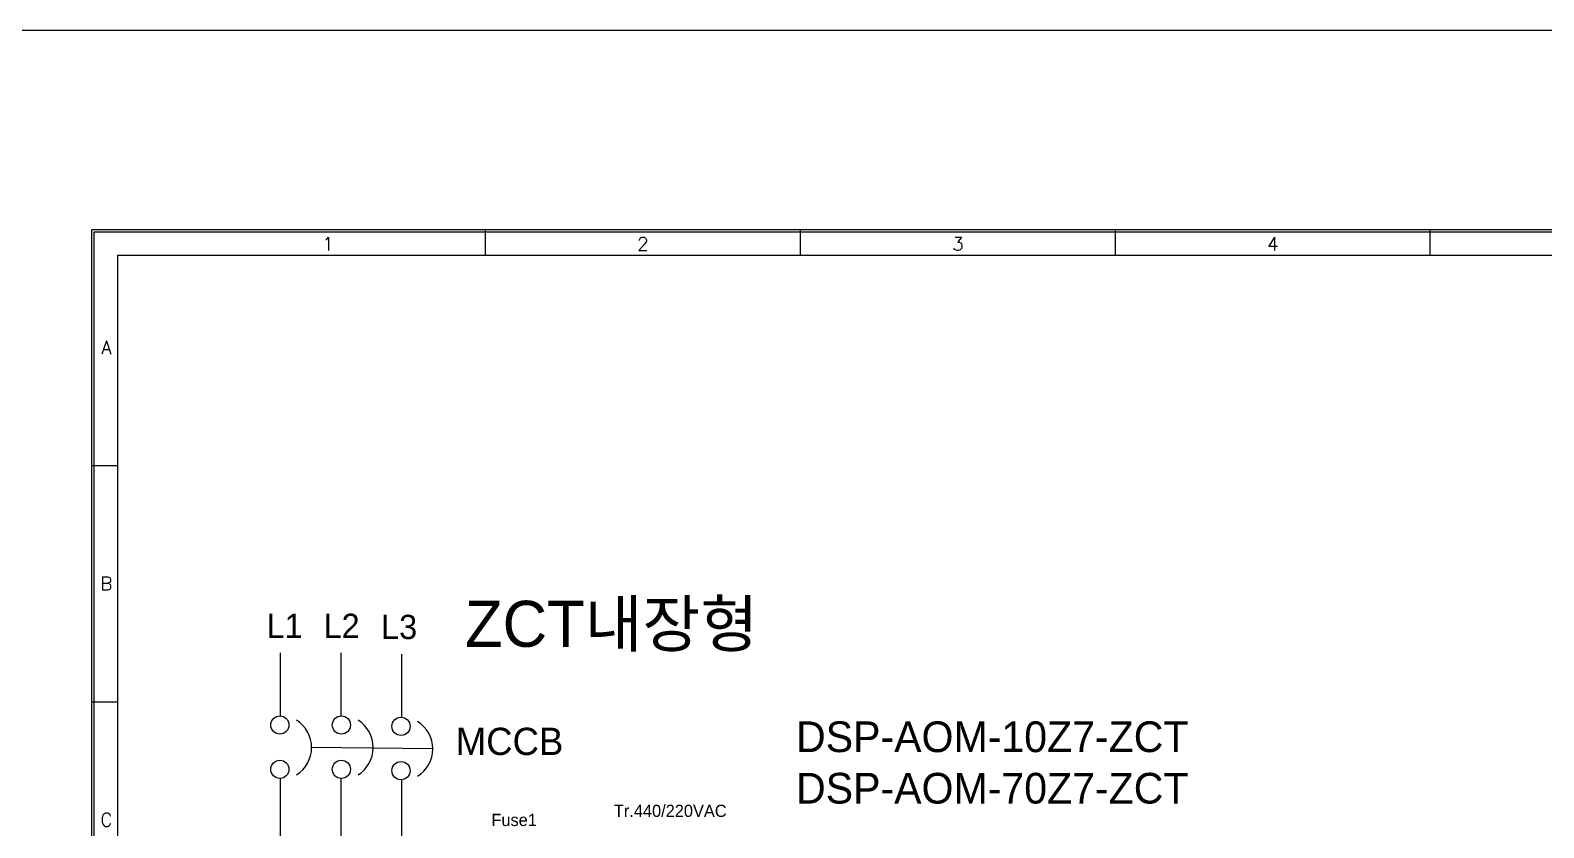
# Model space of a CAD drawing. Header units: millimetres. Extents: x 32 to 871, y 30 to 611.
# Drawn here: x 464.9 to 655.2, y 510.4 to 610.7 of the extents above; entities that cross this region are included whole.
import ezdxf
from ezdxf.enums import TextEntityAlignment as Align

# ---------------------------------------------------------------- set-up
doc = ezdxf.new("R2010")
doc.units = ezdxf.units.MM
for name, color, linetype in [('20', 2, 'Continuous'), ('30', 3, 'Continuous'), ('70', 7, 'Continuous'), ('ASHADE', 7, 'Continuous')]:
    doc.layers.add(name, color=color, linetype=linetype)
doc.styles.add('ghs', font='NGULIM.TTF')
doc.styles.add('SIMPLEX', font='SIMPLEX')

msp = doc.modelspace()

# ---------------------------------------------------------------- linework, layer by layer
msp.add_lwpolyline([(31.509, 610.73), (871.425, 610.73), (871.425, 29.692), (31.509, 29.692)], close=True)
at = {"layer": '20', "color": 7}
for p, q in [((475.903, 582.427), (845.569, 582.427)), ((475.903, 346.114), (475.903, 582.427))]:
    msp.add_line(p, q, dxfattribs=at)
at = {"layer": '30', "color": 7}
for p, q in [((522.136, 582.427), (522.136, 585.694)), ((561.736, 582.427), (561.736, 585.694)), ((601.336, 582.427), (601.336, 585.694)), ((640.936, 582.427), (640.936, 585.694)), ((472.636, 555.994), (475.903, 555.994)), ((472.636, 526.294), (475.903, 526.294))]:
    msp.add_line(p, q, dxfattribs=at)
at = {"layer": '70', "color": 7}
for points in [[(848.836, 318.394), (472.636, 318.394), (472.636, 585.694), (848.836, 585.694)], [(848.539, 318.691), (472.933, 318.691), (472.933, 585.397), (848.539, 585.397)]]:
    msp.add_lwpolyline(points, close=True, dxfattribs=at)
at = {"layer": 'ASHADE', "ltscale": 2}
for p, q in [((496.327, 532.446), (496.327, 524.511)), ((503.958, 532.446), (503.958, 524.51)), ((511.583, 532.276), (511.583, 524.34)), ((515.507, 520.356), (500.279, 520.526)), ((496.327, 516.649), (496.327, 468.46)), ((503.958, 516.65), (503.958, 468.45)), ((511.583, 516.48), (511.583, 468.46))]:
    msp.add_line(p, q, dxfattribs=at)
for centre in [(496.289, 523.368), (504.024, 523.368), (511.517, 523.198), (496.289, 517.792), (504.024, 517.792), (511.517, 517.622)]:
    msp.add_circle(centre, 1.144, dxfattribs=at)
for centre in [(496.204, 520.526), (503.939, 520.526), (511.431, 520.356)]:
    msp.add_arc(centre, 4.075, 302.22193, 57.77807, dxfattribs=at)

# ---------------------------------------------------------------- texts
at = {"layer": '30', "color": 7, "style": 'SIMPLEX'}
for s, p in [('1', (502.336, 583.866)), ('2', (541.936, 583.866)), ('3', (581.536, 583.866)), ('4', (621.136, 583.866)), ('A', (474.467, 570.844)), ('B', (474.467, 541.144)), ('C', (474.467, 511.444))]:
    msp.add_text(s, height=1.683, dxfattribs=at).set_placement(p, align=Align.MIDDLE)
at = {"layer": 'ASHADE', "ltscale": 2, "style": 'ghs'}
for s, height, p in [('ZCT내장형', 5.7915, (519.56, 533.19)), ('L1', 3.0512, (494.607, 534.303)), ('L2', 3.0512, (501.777, 534.303)), ('L3', 3.0512, (509.011, 534.167)), ('DSP-AOM-10Z7-ZCT', 3.861, (561.187, 519.955)), ('MCCB', 3.4326, (518.405, 519.585)), ('DSP-AOM-70Z7-ZCT', 3.861, (561.187, 513.481)), ('Fuse1', 1.5378, (522.887, 510.655)), ('Tr.440/220VAC', 1.53783, (538.281, 511.799))]:
    msp.add_text(s, height=height, dxfattribs=at).set_placement(p)

doc.saveas('drawing.dxf')
